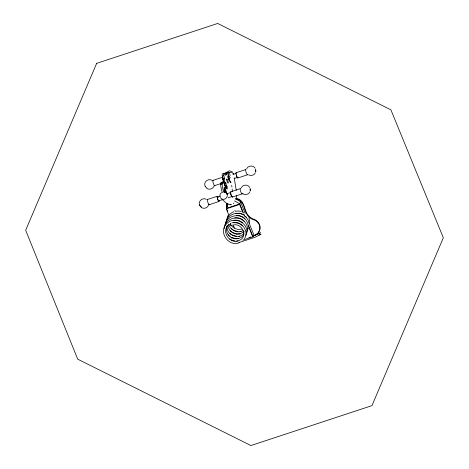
<?xml version="1.0" encoding="UTF-8"?>
<svg xmlns="http://www.w3.org/2000/svg" width="469" height="469" viewBox="0 0 469 469"><rect width="100%" height="100%" fill="white"/><g stroke="black" fill="none" stroke-linecap="round" stroke-linejoin="round"><path stroke-width="0.7" d="M228.333 177.528L228.409 176.537M229.605 178.531C229.658 180.565 227.799 176.027 228.907 176.649M226.668 206.571L226.949 203.839A8.782 8.208 17.5 0 1 227.178 203.188M224.604 185.947C224.915 178.589 225.706 184.938 226.709 185.613L227.072 187.008A3.6 0.78 71.7 0 1 227.037 189.013L226.175 188.21M225.548 185.73L224.727 185.812L224.358 182.992L223.244 182.91A1.501 0.322 71.7 0 0 223.027 182.418L222.951 182.277A1.501 0.322 71.7 0 0 222.523 182.001L221.075 182.476A17.394 3.77 71.7 0 0 220.782 183.701L220.758 183.895A17.394 3.77 71.7 0 0 220.717 184.51L220.694 185.085A9.005 1.952 71.7 0 0 222.394 192.671M222.523 182.001A17.394 3.77 71.7 0 0 222.224 183.227L222.206 183.42A17.394 3.77 71.7 0 0 222.159 184.036L222.136 184.61A9.005 1.952 71.7 0 0 223.842 192.196M236.564 195.538L236.206 198.844M249.619 223.355L249.649 220.67L248.922 217.774M224.211 228.743C224.141 219.164 238.299 213.94 244.191 221.304M225.695 224.059C225.759 215.611 236.312 210.575 243.305 214.82M227.166 219.375L228.157 215.207M219.891 195.309L220.172 194.184L221.503 192.519M209.432 204.232L209.385 204.548A2.216 2.081 18.8 0 0 208.705 205.035L208.711 205.006A2.234 1.999 8.2 0 1 209.385 204.531A2.755 0.598 71.7 0 1 207.843 202.315A2.755 0.598 71.7 0 1 207.697 199.495M232.507 196.622L232.46 196.939A2.755 0.598 71.7 0 1 230.812 194.365A2.755 0.598 71.7 0 1 230.994 192.091M237.971 177.522L237.924 177.845A2.755 0.598 71.7 0 1 236.388 175.611A2.755 0.598 71.7 0 1 236.241 172.791M242.197 193.715A2.234 1.999 8.2 0 1 243.065 193.679L243.059 193.709A2.216 2.081 18.8 0 0 242.197 193.726L242.239 193.41M248.148 228.045L247.321 230.66M225.097 224.927C226.398 215.998 238.785 212.645 244.9 218.894M226.586 220.242C227.213 216.285 230.256 213.078 233.92 211.666M226.756 226.492C225.788 229.663 226.668 233.245 228.948 235.637M224.493 189.007L225.249 189.242M224.545 188.989L224.663 190.338M232.184 225.073L230.818 225.407L230.672 224.305M228.333 176.573L228.667 177.423M228.755 214.919L226.298 208.834L227.16 206.114M242.913 212.545L239.636 204.437L240.497 201.717L235.878 199.044M242.725 240.169L252.732 236.868L252.897 236.341L248.535 225.53M227.828 211.689L226.468 208.306L228.075 203.452M246.618 232.952C250.264 225.489 242.59 216.772 234.734 218.067M243.909 234.441C242.068 238.334 236.1 240.163 231.809 237.824M245.844 235.35C251.044 224.545 234.887 215.113 227.043 223.437C217.88 231.176 227.911 246.782 238.815 242.907M246.641 168.828C248.019 165.375 253.319 164.959 255.136 168.23M247.433 229.394L248.089 228.256M244.478 238.768C249.778 230.9 240.544 219.621 231.75 222.98M213.841 186.433C212.727 188.884 209.567 189.922 207.204 188.655M208.377 205.528C207.257 207.978 204.103 209.016 201.734 207.749M241.23 187.817C242.696 184.346 248.066 184.135 249.784 187.494M255.417 172.721C254.262 175.265 250.95 176.233 248.558 174.843M249.948 191.815C248.834 194.272 245.674 195.303 243.311 194.037M244.132 232.952C239.53 240.257 226.21 235.227 227.102 226.492M244.232 231.405L240.392 233.826L236.71 234.131M226.867 172.17L229.394 170.827L232.284 171.748M229.47 224.235C219.908 230.343 229.962 245.281 239.272 240.409C248.154 236.921 242.725 223.138 233.462 224.886M235.661 198.668L236.622 198.416A8.782 8.208 17.5 0 1 239.706 199.63C244.361 202.643 244.367 209.28 247.005 213.676A12.047 11.262 17.5 0 0 254.151 219.369L254.761 219.562A8.993 8.407 17.5 0 1 258.114 232.718M243.276 230.467C238.205 233.978 230.009 230.449 228.79 224.2M238.973 242.473L239.471 242.233M235.661 199.067L236.458 198.944A8.782 8.208 17.5 0 1 239.536 200.157C244.191 203.2 244.197 209.778 246.841 214.204A12.047 11.262 17.5 0 0 253.981 219.897L254.591 220.09A8.993 8.407 17.5 0 1 259.92 228.215A8.993 8.407 17.5 0 1 254.21 235.69L252.897 236.341L260.571 232.812L256.185 234.213M223.42 183.162L223.197 178.888A55.946 12.124 71.7 0 0 222.353 176.168L223.801 175.693A3.881 0.838 71.7 0 1 223.819 173.231A3.881 0.838 71.7 0 1 225.319 175.33A3.881 0.838 71.7 0 1 225.331 172.873A3.881 0.838 71.7 0 1 226.832 174.972A3.881 0.838 71.7 0 1 226.849 172.51A3.881 0.838 71.7 0 1 228.35 174.609A3.881 0.838 71.7 0 1 228.292 172.187A3.881 0.838 71.7 0 1 229.581 173.63M212.99 180.372L222.728 177.159M236.065 172.762L245.803 169.549M232.935 174.491L236.27 173.389M228.274 176.59L228.608 176.479M228.239 176.719L228.784 176.502M228.233 176.924L228.567 176.819M223.197 178.888L224.639 178.408A55.946 12.124 71.7 0 0 223.801 175.693M228.268 177.206L228.596 177.094M228.884 178.132L228.737 178.554L229.159 178.753M229.921 177.939L230.256 177.827L228.743 175.67A2.937 0.639 71.7 0 0 228.11 176.584A2.937 0.639 71.7 0 0 229.534 180.43L231.041 182.588L230.707 182.699L229.576 181.081M229.019 178.466L228.825 178.865M229.083 179.234L229.417 179.129M234.277 178.466L237.607 177.364A2.099 0.457 71.7 0 1 236.716 176.086M223.238 182.505L224.686 182.031L224.639 178.408M229.534 180.43L229.2 180.542A2.937 0.639 71.7 0 1 227.776 176.696M214.738 185.601L220.999 183.537M237.812 177.991L247.55 174.779M220.776 183.748L222.218 183.273M220.717 184.51L222.159 184.036M224.428 183.449L225.906 183.039L224.487 183.596M225.941 183.156L224.51 183.731L225.952 183.25M224.458 185.402L225.9 184.927M225.237 185.982L226.199 185.665M225.261 186.087L226.709 185.613M226.949 186.504L225.501 186.979L225.624 187.483L227.072 187.008M224.458 189.365L224.786 189.036M225.648 189.394A2.937 0.639 71.7 0 0 224.352 187.342A2.937 0.639 71.7 0 0 224.364 189.429L224.03 189.54L224.692 192.19M224.493 189.652L224.792 189.259M224.563 189.98L224.827 189.54M224.897 189.875L224.721 190.32L224.51 189.347M225.747 190.566L225.753 191.587L225.12 190.584L224.979 191M224.927 191.024L225.255 190.912M225.765 190.953L226.099 190.842L226.932 194.154M207.527 199.466L217.258 196.259M230.601 191.856L240.333 188.649M217.464 196.886L220.131 196.007M226.803 193.803L230.801 192.483M218.806 200.861L222.804 199.542M228.139 197.777L232.143 196.458M209.274 204.695L219.005 201.488M232.348 197.086L242.08 193.879M226.468 208.306L239.806 203.909L243.352 212.692M226.298 208.834L239.636 204.437M248.892 237.66L250.897 237.003M258.818 234.957L261.069 234.289L254.831 237.32L238.979 242.549M241.869 229.142L238.188 229.447L234.758 228.462M238.78 238.528L235.766 238.61L231.58 237.408M235.456 211.267L238.457 210.991L241.353 211.402M235.866 213.366L239.641 213.225L243.03 214.356M233.662 220.395C236.822 219.721 240.321 220.506 242.666 222.787M239.976 231.598L240.966 231.516M240.187 233.849L237.244 233.92M238.498 236.276L239.489 236.194M236.523 241.013L238.006 240.89M236.417 215.523C242.156 214.843 247.491 219.814 248.183 225.355M233.263 222.757C236.652 222.429 240.181 223.52 242.655 225.9M228.297 204.443L231.287 204.795M238.006 231.586L233.808 230.373L231.369 228.737M236.528 236.27L232.337 235.057L229.898 233.421M235.051 240.96L232.196 240.321L229.587 239.008M235.801 233.691L233.064 232.718L230.637 231.088M235.52 233.943L232.255 232.542L229.927 230.396M212.205 180.383C208.811 178.185 203.868 181.286 204.777 185.349M206.407 199.354C202.925 197.22 198.205 200.843 199.378 204.736M234.606 200.902L239.806 203.909M222.077 199.36L226.662 203.487M232.776 227.131L231.117 225.308M228.092 234.74L229.828 236.493M232.941 173.084L233.339 173.559M245.609 216.526L248.207 220.16L248.91 222.951M225.548 185.736L226.339 188.456M225.859 182.951L224.985 182.881L224.686 182.031M230.426 230.959L228.397 227.776L227.875 225.331M245.674 216.614L246.389 217.604M205.621 187.031L205.035 185.894L205.633 186.961M199.548 205.135L201.025 206.946L199.571 204.994M230.818 225.407L230.302 223.355L230.519 223.801M235.098 210.886L234.852 210.405M226.978 193.744L227.289 194.506M240.497 201.717L245.228 213.448M249.315 223.555L254.21 235.69M244.167 214.72L244.988 216.748M243.458 213.899L244.273 215.922M248.365 226.058L252.732 236.868M233.556 225.876L234.377 227.905M232.847 225.05L234.207 228.432M236.118 233.157L236.663 234.512M220.166 196.857L220.131 196.757A3.834 3.5 -48 0 1 220.067 195.802M224.997 190.226L225.12 190.584M226.785 208.224L226.779 204.367A8.782 8.208 17.5 0 1 227.154 203.394M224.364 189.429L225.196 192.741M236.306 174.808L236.37 175.06A2.099 0.457 71.7 0 0 236.528 175.582M234.172 177.71L236.259 190.338M229.869 174.251L230.086 175.599M231.657 185.296L231.926 186.99M221.075 182.476A1.501 0.322 71.7 0 1 221.432 182.64M222.353 176.168A3.881 0.838 71.7 0 1 222.552 173.741M226.785 172.733A3.881 0.838 71.7 0 1 227.33 172.832M225.184 173.342A3.881 0.838 71.7 0 1 225.812 173.19M223.666 173.7A3.881 0.838 71.7 0 1 223.889 173.348M232.167 189.036A28.697 6.22 71.7 0 1 232.29 191.715M218.917 200.492A2.099 0.457 71.7 0 1 218.413 200.574A2.099 0.457 71.7 0 1 217.563 198.551L217.44 198.053A2.099 0.457 71.7 0 1 217.95 197.32M223.379 180.489A2.099 0.457 71.7 0 1 223.027 179.457L222.91 178.959A2.099 0.457 71.7 0 1 222.845 177.909M231.844 196.294A2.099 0.457 71.7 0 1 230.9 194.154L230.783 193.656A2.099 0.457 71.7 0 1 230.689 192.853M223.93 192.003A3.834 3.5 -48 0 1 226.762 197.431A3.834 3.5 -48 0 1 220.448 197.637M228.555 172.709A3.834 2.187 -9.4 0 1 233.58 174.093M218.173 197.361A2.755 0.598 71.7 0 0 217.112 196.599A2.755 0.598 71.7 0 0 217.915 199.987A2.755 0.598 71.7 0 0 219.123 201.336L219.164 201.019A2.755 0.598 71.7 0 0 219.14 200.556M242.197 193.726A2.755 0.598 71.7 0 1 240.656 191.493A2.755 0.598 71.7 0 1 240.509 188.679M223.561 181.286A2.755 0.598 71.7 0 1 222.628 178.367A2.755 0.598 71.7 0 1 222.898 177.188M214.849 185.454A2.755 0.598 71.7 0 1 213.313 183.221A2.755 0.598 71.7 0 1 213.166 180.401M256.426 234.178A8.993 8.407 17.5 0 1 254.913 234.969M231.598 238.094A8.993 8.407 17.5 0 1 229.798 235.86M247.661 174.632A2.755 0.598 71.7 0 1 246.125 172.399A2.755 0.598 71.7 0 1 245.973 169.579M234.043 202.971A3.6 3.365 17.5 0 1 233.427 203.616M231.135 204.373A3.6 3.365 17.5 0 1 230.209 204.238M250.317 189.582C250.376 194.125 249.819 185.73 250.317 189.582M255.787 170.487C255.845 175.031 255.283 166.636 255.787 170.487M201.406 207.163L201.113 206.999L201.406 207.181M206.876 188.069L206.495 187.846L206.876 188.069M214.175 185.912L214.175 185.941A2.216 2.081 18.8 0 1 214.743 185.507A2.234 1.999 8.2 0 0 214.175 185.912M96.643 63.368L25.672 230.279L77.69 359.16L250.909 445.55L371.958 405.632L443.328 237.771L390.906 109.84L217.686 23.45L96.643 63.368M226.691 179.756A2.157 0.469 71.7 0 0 228.034 183.086A2.157 0.469 71.7 0 0 227.711 180.325A2.157 0.469 71.7 0 0 226.691 179.756"/></g></svg>
